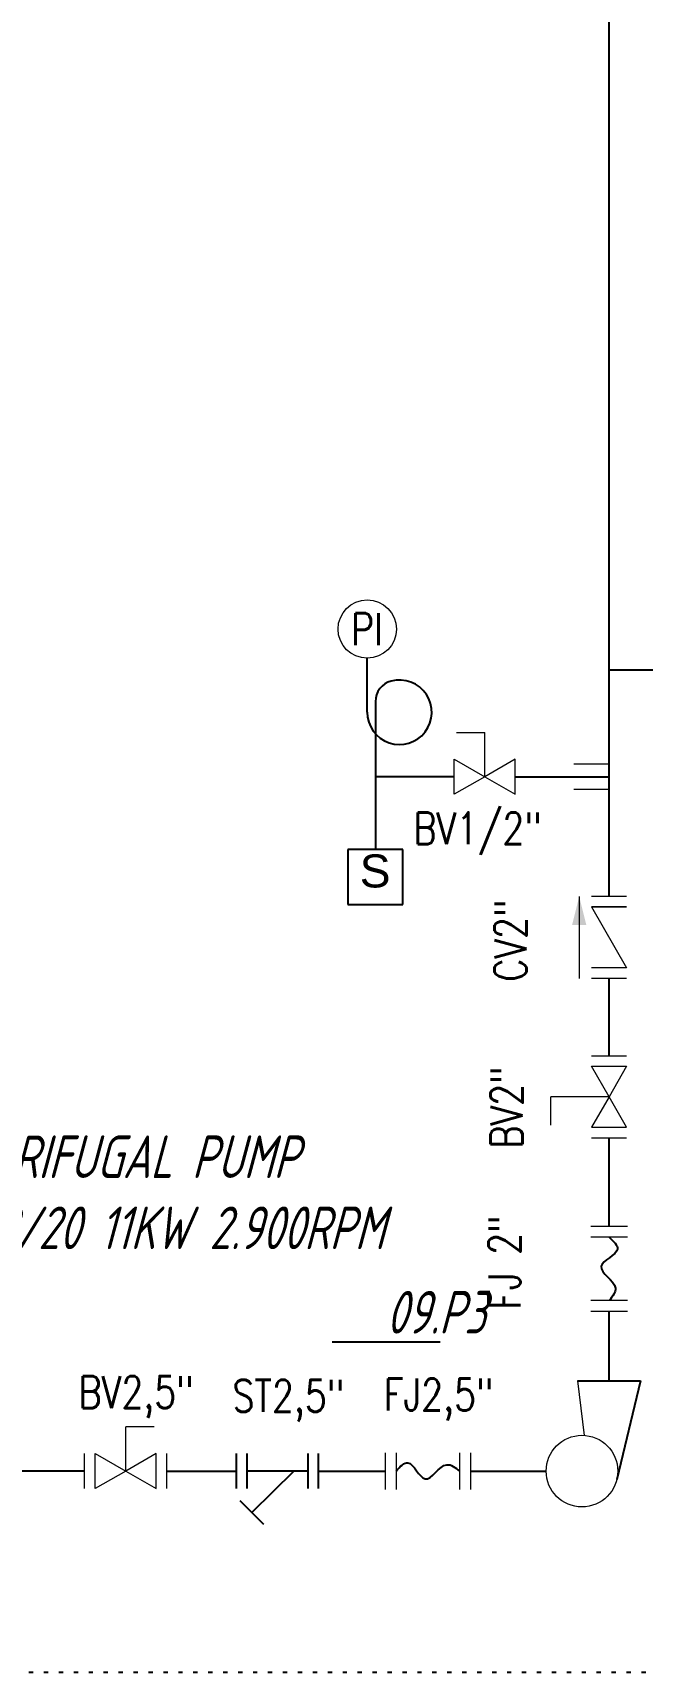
# Model space of a CAD drawing. Extents: x -29512 to 147477, y -5232 to 39709.
# Drawn here: x 140867.52 to 140881.8, y 9085.87 to 9124.32 of the extents above; entities that cross this region are included whole.
import ezdxf
from ezdxf.enums import TextEntityAlignment as Align

# ---------------------------------------------------------------- set-up
doc = ezdxf.new("R2010")
doc.units = 0
doc.linetypes.add('DOTTED', pattern=[0.25, 0, -0.25])
doc.layers.get('0').update_dxf_attribs({"linetype": 'CONTINUOUS'})
for name, color, linetype, lineweight in [('DIMENSI', 20, 'CONTINUOUS', 9), ('FITTING', 7, 'CONTINUOUS', 13), ('TAG', 140, 'CONTINUOUS', 13)]:
    doc.layers.add(name, color=color, linetype=linetype, lineweight=lineweight)
for name, color, linetype in [('DIMENSION', 3, 'CONTINUOUS'), ('HATCH', 4, 'CONTINUOUS'), ('NUVOLA', 6, 'CONTINUOUS')]:
    doc.layers.add(name, color=color, linetype=linetype)
doc.styles.add('A3', font='arial.ttf', dxfattribs={"height": 0.3})
doc.styles.add('Romans100', font='romans.shx', dxfattribs={"width": 0.8, "height": 200})
doc.styles.add('S', font='ITALIC', dxfattribs={"height": 6})
doc.styles.add('STYLE4', font='isocp.shx', dxfattribs={"width": 0.8, "oblique": 15, "height": 2})

# ---------------------------------------------------------------- blocks, each defined once
blk = doc.blocks.new('PRESA', base_point=(1.75, 0.1))
for p, q in [((1.5, 0.1), (1.5, 0.6)), ((1.5, 0.6), (2, 0.6)), ((2, 0.6), (2, 0.1)), ((2, 0.1), (1.5, 0.1))]:
    blk.add_line(p, q)
at = {"style": 'S', "width": 1.2}
blk.add_attdef('1', text='', height=0.3, dxfattribs=at).set_placement((1.75, 0.2), align=Align.CENTER)

msp = doc.modelspace()

# ---------------------------------------------------------------- linework, layer by layer
at = {"color": 7, "lineweight": 20}
for p, q in [((140877.4451, 9107.9099), (140878.1106, 9107.9099)), ((140878.1106, 9106.875), (140878.1106, 9107.9099)), ((140881.0227, 9099.3693), (140879.6573, 9099.3693)), ((140879.6573, 9098.7038), (140879.6573, 9099.3693)), ((140870.3634, 9091.6255), (140869.698, 9091.6255)), ((140869.698, 9090.5906), (140869.698, 9091.6255))]:
    msp.add_line(p, q, dxfattribs=at)
at = {"color": 30, "lineweight": 20}
msp.add_line((140881.0227, 9104.0682), (140881.0227, 9104.0716), dxfattribs=at)
at = {"color": 7}
for p, q in [((140872.2953, 9090.1785), (140872.2953, 9091.0028)), ((140872.5426, 9090.1785), (140872.5426, 9091.0028)), ((140873.9703, 9090.1785), (140873.9703, 9091.0028)), ((140874.2177, 9090.1785), (140874.2177, 9091.0028)), ((140873.9703, 9090.5906), (140872.5426, 9090.5906)), ((140873.6355, 9090.5906), (140872.6542, 9089.6173)), ((140872.9317, 9089.3398), (140872.3766, 9089.8949))]:
    msp.add_line(p, q, dxfattribs=at)
at = {"color": 7, "lineweight": 20}
msp.add_circle((140875.357, 9110.3372), 0.6834, dxfattribs=at)
for points in [[(140881.0227, 9096.0726), (140881.2201, 9095.7969), (140880.8393, 9095.3937), (140881.1726, 9094.8841), (140881.0227, 9094.5875)], [(140876.0338, 9090.5906), (140876.3095, 9090.788), (140876.7127, 9090.4072), (140877.2224, 9090.7405), (140877.5189, 9090.5906)]]:
    msp.add_spline(points, degree=3)
at = {"layer": 'DIMENSI', "color": 7}
msp.add_line((140880.2838, 9092.7103), (140880.4383, 9091.4281), dxfattribs=at)
msp.add_circle((140880.3881, 9090.5906), 0.839, dxfattribs=at)
at = {"layer": 'DIMENSION', "color": 0, "linetype": 'ByBlock', "ltscale": 0.5}
msp.add_line((140875.5479, 9106.875), (140875.5479, 9105.1662), dxfattribs=at)
at = {"layer": 'DIMENSION', "color": 1}
msp.add_line((140874.537, 9093.6194), (140877.0666, 9093.6194), dxfattribs=at)
at = {"layer": 'DIMENSION', "color": 7}
for p, q in [((140880.2838, 9092.7103), (140881.7616, 9092.7103)), ((140881.7616, 9092.7103), (140881.2038, 9090.3942))]:
    msp.add_line(p, q, dxfattribs=at)
at = {"layer": 'FITTING', "lineweight": 20}
for p, q in [((140881.0227, 9107.1711), (140880.1984, 9107.1711)), ((140881.0227, 9106.5789), (140880.1984, 9106.5789)), ((140880.3229, 9104.068), (140880.3229, 9102.1458)), ((140881.4349, 9104.0682), (140880.6106, 9104.0682)), ((140881.4349, 9102.1458), (140880.6106, 9102.1458)), ((140881.4349, 9102.1458), (140880.6106, 9102.1458)), ((140880.6106, 9100.3305), (140881.4349, 9100.3305)), ((140880.6106, 9098.4081), (140881.4349, 9098.4081)), ((140868.7368, 9090.1785), (140868.7368, 9091.0028)), ((140870.6591, 9090.1785), (140870.6591, 9091.0028))]:
    msp.add_line(p, q, dxfattribs=at)
at = {"layer": 'FITTING'}
for p, q in [((140881.4514, 9096.3299), (140880.594, 9096.3299)), ((140881.4514, 9096.0726), (140880.594, 9096.0726)), ((140881.4514, 9094.5875), (140880.594, 9094.5875)), ((140881.4514, 9094.3303), (140880.594, 9094.3303)), ((140875.7766, 9091.0193), (140875.7766, 9090.1619)), ((140876.0338, 9091.0193), (140876.0338, 9090.1619)), ((140877.5189, 9091.0193), (140877.5189, 9090.1619)), ((140877.7762, 9091.0193), (140877.7762, 9090.1619))]:
    msp.add_line(p, q, dxfattribs=at)
at = {"layer": 'FITTING', "lineweight": 20}
for points in [[(140878.1106, 9106.875), (140877.3967, 9106.4628), (140877.3967, 9107.2871)], [(140878.1106, 9106.875), (140878.8244, 9106.4628), (140878.8244, 9107.2871)], [(140881.0227, 9099.3693), (140880.6106, 9100.0832), (140881.4349, 9100.0832)], [(140881.0227, 9099.3693), (140880.6106, 9098.6554), (140881.4349, 9098.6554)], [(140869.698, 9090.5906), (140868.9841, 9090.1785), (140868.9841, 9091.0028)], [(140869.698, 9090.5906), (140870.4118, 9090.1785), (140870.4118, 9091.0028)]]:
    msp.add_lwpolyline(points, close=True, dxfattribs=at)
msp.add_lwpolyline([(140880.6106, 9103.8209), (140881.4349, 9103.8209), (140880.6106, 9103.8209), (140881.4349, 9102.3932), (140880.6106, 9102.3932)], dxfattribs=at)
msp.add_solid([(140880.4916, 9103.395), (140880.3229, 9104.068), (140880.1548, 9103.3949)], dxfattribs=at)
at = {"layer": 'HATCH', "color": 7}
for p, q in [((140875.357, 9108.3872), (140875.357, 9109.6538)), ((140881.0227, 9109.382), (140882.2968, 9109.382)), ((140875.5479, 9108.6354), (140875.5479, 9106.875)), ((140877.3967, 9106.875), (140875.5479, 9106.875)), ((140878.8244, 9106.875), (140881.0227, 9106.875))]:
    msp.add_line(p, q, dxfattribs=at)
at = {"layer": 'HATCH', "color": 7, "linetype": 'DOTTED'}
msp.add_line((140799.882, 9085.8738), (140905.1961, 9085.8738), dxfattribs=at)
at = {"layer": 'HATCH', "color": 7}
for centre, radius, start, end in [((140876.1137, 9108.3872), 0.7567, 180, 104.84939), ((140876.0479, 9108.6354), 0.5, 104.84939, 180)]:
    msp.add_arc(centre, radius, start, end, dxfattribs=at)
at = {"layer": 'NUVOLA', "color": 13}
for p, q in [((140881.0227, 9104.0682), (140881.0227, 9142.7997)), ((140881.0227, 9100.3305), (140881.0227, 9102.1493)), ((140881.0227, 9101.6628), (140881.0227, 9102.1458)), ((140881.0227, 9096.3299), (140881.0227, 9098.4081)), ((140881.0227, 9092.7103), (140881.0227, 9094.3303)), ((140868.7368, 9090.5906), (140858.2794, 9090.5906)), ((140870.6591, 9090.5906), (140872.2953, 9090.5906)), ((140874.2177, 9090.5906), (140875.7766, 9090.5906)), ((140877.7762, 9090.5906), (140879.5492, 9090.5906))]:
    msp.add_line(p, q, dxfattribs=at)

# ---------------------------------------------------------------- block references
ref = msp.add_blockref('PRESA', (140875.5479, 9103.8755), dxfattribs=dict(xscale=-2.581460861898449, yscale=2.581460861912547, zscale=2.581460861912586))
ref.add_attrib('1', 'S', dxfattribs={"height": 0.7744, "style": 'A3'}).set_placement((140875.5417, 9104.2782), align=Align.CENTER)

# ---------------------------------------------------------------- texts
at = {"layer": 'DIMENSION', "color": 2, "insert": (140864.8387, 9098.4626), "char_height": 1, "attachment_point": 1, "style": 'STYLE4'}
msp.add_mtext('{CENTRIFUGAL PUMP\\PXA32/20 11KW 2.900RPM}', dxfattribs=at)
at = {"layer": 'DIMENSION', "color": 1, "insert": (140875.8011, 9094.8159), "char_height": 1, "attachment_point": 1, "style": 'STYLE4'}
msp.add_mtext('09.P3}', dxfattribs=at)
at = {"layer": 'TAG', "color": 6, "lineweight": 20, "char_height": 0.75, "width": 7.302947, "attachment_point": 5, "style": 'Romans100'}
for s, insert in [('{PI}', (140875.3482, 9110.3378)), ('{BV1/2"}', (140877.9438, 9105.5393)), ('{BV2,5"}', (140869.9446, 9092.3285)), ('{ST2,5"}', (140873.5108, 9092.2405)), ('{FJ2,5"}', (140877.0314, 9092.2691))]:
    msp.add_mtext(s, dxfattribs=dict(at, insert=insert))
at = {"layer": 'TAG', "color": 6, "lineweight": 20, "char_height": 0.75, "width": 7.302947, "attachment_point": 5, "rotation": 90, "style": 'Romans100'}
for s, insert in [('{CV2"}', (140878.711, 9103.0316)), ('{BV2"}', (140878.623, 9099.1189)), ('{FJ 2"}', (140878.5714, 9095.4827))]:
    msp.add_mtext(s, dxfattribs=dict(at, insert=insert))

doc.saveas('drawing.dxf')
